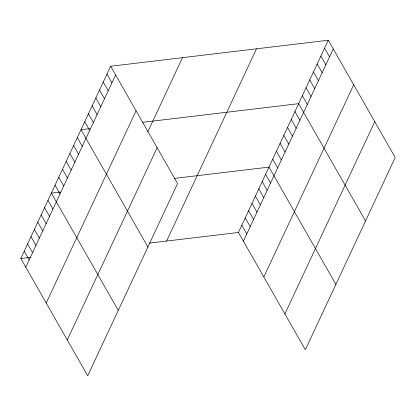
<?xml version="1.0" encoding="UTF-8"?>
<svg xmlns="http://www.w3.org/2000/svg" width="416" height="416" viewBox="0 0 416 416"><rect width="100%" height="100%" fill="white"/><g stroke="black" fill="none" stroke-linecap="round" stroke-linejoin="round"><path stroke-width="0.62" d="M110.666 66.248L177.564 183.539L87.703 375.768L20.8 258.476L110.666 66.248L328.297 40.232L395.2 157.524L305.334 349.752L238.436 232.461L328.297 40.232M25.766 267.181L115.632 74.958M46.207 303.014L136.068 110.791M147.8 131.862L182.484 57.663M67.262 339.934L157.128 147.711M166.613 241.046L256.48 48.818M243.402 241.166L333.263 48.942M263.838 276.999L353.704 84.776M284.898 313.919L374.764 121.696M89.986 128.612L81.011 129.683L147.909 246.974M142.568 122.325L298.641 103.667L365.544 220.958M60.33 192.046L51.355 193.118L118.258 310.409M174.351 178.417L268.986 167.102L335.889 284.393M20.8 258.476L31.06 257.249M149.349 243.105L238.436 232.461M324.589 48.162L329.56 56.872M320.887 56.092L325.853 64.802M317.179 64.022L322.145 72.732M313.472 71.952L318.438 80.657M309.764 79.882L314.73 88.587M306.056 87.812L311.022 96.517M302.349 95.737L307.315 104.447M294.934 111.597L299.905 120.307M291.231 119.527L296.197 128.237M287.524 127.457L292.49 136.162M283.816 135.387L288.782 144.092M280.108 143.317L285.074 152.022M276.401 151.242L281.367 159.952M272.693 159.172L277.659 167.882M265.59 174.366L270.561 183.071M262.2 181.626L267.166 190.336M258.804 188.89L263.77 197.595M255.408 196.149L260.374 204.859M252.013 203.414L256.979 212.118M248.617 210.673L253.583 219.383M245.222 217.937L250.193 226.642M241.826 225.196L246.797 233.906M106.959 74.178L111.925 82.888M103.251 82.108L108.217 90.818M99.544 90.038L104.51 98.748M95.836 97.968L100.802 106.673M92.128 105.898L97.1 114.603M88.421 113.823L93.392 122.533M84.718 121.753L89.684 130.463M77.303 137.613L82.269 146.323M73.596 145.543L78.562 154.253M69.888 153.473L74.854 162.178M66.18 161.403L71.146 170.108M62.473 169.328L67.444 178.038M58.765 177.258L63.736 185.968M55.063 185.188L60.029 193.898M47.96 200.382L52.926 209.087M44.564 207.641L49.53 216.351M41.168 214.906L46.134 223.61M37.773 222.165L42.744 230.875M34.377 229.429L39.348 238.134M30.987 236.688L35.953 245.398M27.591 243.953L32.557 252.658M24.196 251.212L29.162 259.922"/></g></svg>
